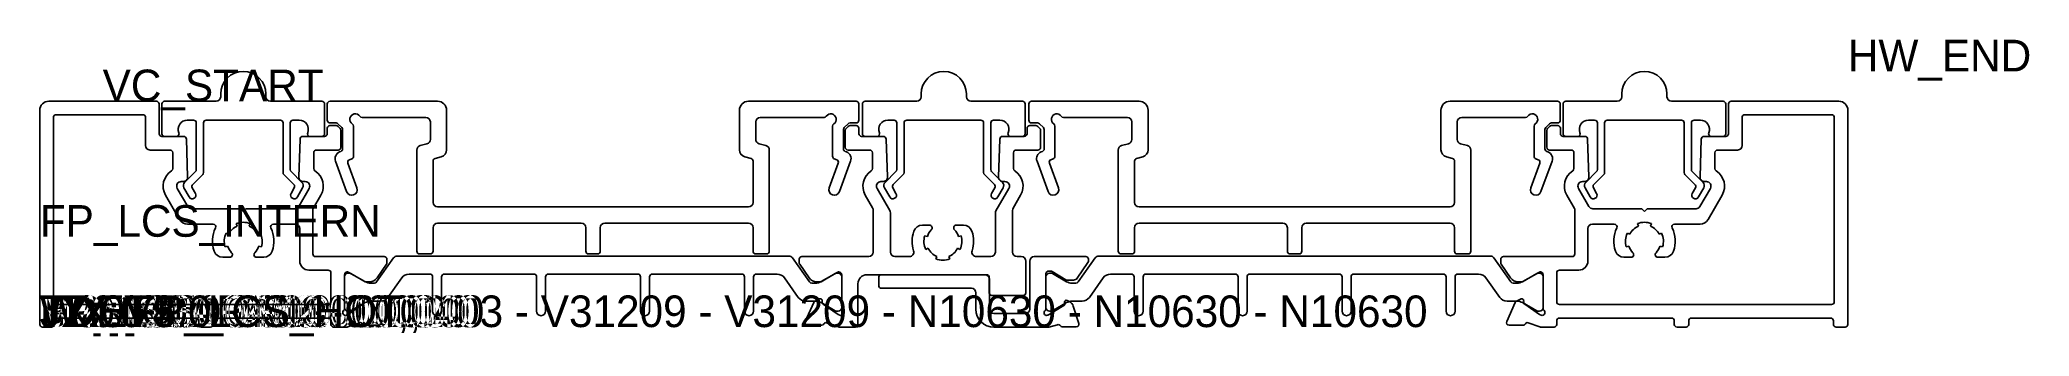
# Model space of a CAD drawing. Header units: metres. Extents: x 0 to 220, y -1 to 32.
import ezdxf

# ---------------------------------------------------------------- set-up
doc = ezdxf.new("R2010")
doc.units = ezdxf.units.M

msp = doc.modelspace()

# ---------------------------------------------------------------- linework, layer by layer
for p, q in [((12.9, 25.000005), (1, 25.000005)), ((13.2, 21.400005), (13.2, 24.700005)), ((13.508023, 24.700005), (13.508023, 21.400005)), ((19.508023, 25.000005), (13.808023, 25.000005)), ((20.008023, 25.800005), (20.008023, 25.500005)), ((25.008023, 25.500005), (25.008023, 25.800005)), ((31.208023, 25.000005), (25.508023, 25.000005)), ((31.508023, 21.400005), (31.508023, 24.700005)), ((31.801201, 22.900005), (31.801201, 24.700005)), ((32.101202, 25.000005), (44.001201, 25.000005)), ((78.393586, 25.000005), (90.293587, 25.000005)), ((90.593587, 24.700005), (90.593587, 22.900005)), ((90.993587, 24.700005), (90.993587, 21.400005)), ((96.993587, 25.000005), (91.293587, 25.000005)), ((97.493587, 25.800005), (97.493587, 25.500005)), ((102.493587, 25.500005), (102.493587, 25.800005)), ((108.693587, 25.000005), (102.993587, 25.000005)), ((108.993587, 21.400005), (108.993587, 24.700005)), ((109.395698, 22.900005), (109.395698, 24.700005)), ((109.695698, 25.000005), (121.595698, 25.000005)), ((155.988083, 25.000005), (167.888083, 25.000005)), ((168.188083, 24.700005), (168.188083, 22.900005)), ((168.488065, 24.700005), (168.488065, 21.400005)), ((174.488065, 25.000005), (168.788065, 25.000005)), ((174.988065, 25.800005), (174.988065, 25.500005)), ((179.988065, 25.500005), (179.988065, 25.800005)), ((186.188064, 25.000005), (180.488065, 25.000005)), ((186.488065, 21.400005), (186.488065, 24.700005)), ((186.796088, 21.400005), (186.796088, 24.700005)), ((187.096088, 25.000005), (198.996088, 25.000005)), ((0, 24.000005), (0, 0.300005)), ((1.5, 2.800005), (1.5, 23.200005)), ((1.8, 23.500005), (11.4, 23.500005)), ((11.7, 23.200005), (11.7, 20.100005)), ((16.308023, 22.900005), (17.008023, 22.900005)), ((17.308023, 22.600005), (17.308023, 17.424269)), ((18.108023, 17.092898), (18.108023, 22.600005)), ((18.408023, 22.900005), (26.608023, 22.900005)), ((26.908023, 22.600005), (26.908023, 17.092898)), ((27.708023, 17.424269), (27.708023, 22.600005)), ((28.008023, 22.900005), (28.708023, 22.900005)), ((32.775736, 22.300005), (32.1, 22.300005)), ((32.773509, 22.600005), (32.101202, 22.600005)), ((33.409905, 22.087872), (32.985641, 22.512137)), ((33.212132, 21.987873), (32.987868, 22.212137)), ((34.697773, 22.251673), (34.697773, 18.910078)), ((42.701201, 23.200005), (35.646104, 23.200005)), ((43.201201, 20.767045), (43.201201, 22.700005)), ((45.001201, 24.000005), (45.001201, 19.614627)), ((77.393586, 19.614627), (77.393586, 24.000005)), ((79.193586, 22.700005), (79.193586, 20.767045)), ((86.748683, 23.200005), (79.693586, 23.200005)), ((87.697016, 18.910078), (87.697016, 22.251673)), ((89.409148, 22.512137), (88.984884, 22.087872)), ((89.413048, 22.212127), (89.188784, 21.987863)), ((90.293587, 22.600005), (89.62128, 22.600005)), ((90.300916, 22.299995), (89.62518, 22.299995)), ((93.793587, 22.900005), (94.493587, 22.900005)), ((94.793587, 22.600005), (94.793587, 17.424269)), ((95.593587, 17.092898), (95.593587, 22.600005)), ((95.893587, 22.900005), (104.093587, 22.900005)), ((104.393587, 22.600005), (104.393587, 17.092898)), ((105.193587, 17.424269), (105.193587, 22.600005)), ((105.493587, 22.900005), (106.193587, 22.900005)), ((110.176652, 22.299995), (109.500916, 22.299995)), ((110.368006, 22.600005), (109.695698, 22.600005)), ((110.613048, 21.987863), (110.388784, 22.212127)), ((111.004402, 22.087872), (110.580138, 22.512137)), ((112.29227, 22.251673), (112.29227, 18.910078)), ((120.295698, 23.200005), (113.240601, 23.200005)), ((120.795698, 20.767045), (120.795698, 22.700005)), ((122.595698, 24.000005), (122.595698, 19.614627)), ((154.988083, 19.614627), (154.988083, 24.000005)), ((156.788083, 22.700005), (156.788083, 20.767045)), ((164.34318, 23.200005), (157.288083, 23.200005)), ((165.291512, 18.910078), (165.291512, 22.251673)), ((167.003644, 22.512137), (166.57938, 22.087872)), ((166.783956, 21.987873), (167.00822, 22.212137)), ((167.888083, 22.600005), (167.215776, 22.600005)), ((167.220352, 22.300005), (167.896088, 22.300005)), ((171.288065, 22.900005), (171.988065, 22.900005)), ((172.288065, 22.600005), (172.288065, 17.424269)), ((173.088065, 17.092898), (173.088065, 22.600005)), ((173.388065, 22.900005), (181.588065, 22.900005)), ((181.888065, 22.600005), (181.888065, 17.092898)), ((182.688064, 17.424269), (182.688064, 22.600005)), ((182.988065, 22.900005), (183.688064, 22.900005)), ((188.296088, 23.200005), (188.296088, 20.100005)), ((198.196088, 23.500005), (188.596088, 23.500005)), ((198.496088, 2.800005), (198.496088, 23.200005)), ((199.996088, 24.000005), (199.996088, 0.300005)), ((15.910293, 21.100005), (13.5, 21.100005)), ((13.808023, 21.100005), (15.108023, 21.100005)), ((16.356534, 16.617454), (16.210111, 20.810474)), ((28.78989, 20.810474), (28.643466, 16.617454)), ((31.5, 21.100005), (29.089707, 21.100005)), ((29.908023, 21.100005), (31.208023, 21.100005)), ((31.8, 22.000005), (31.8, 21.400005)), ((33.3, 19.900005), (33.3, 21.77574)), ((33.497773, 19.723748), (33.497773, 21.87574)), ((42.07237, 20.081884), (42.830032, 20.283927)), ((79.564755, 20.283927), (80.322418, 20.081884)), ((88.897016, 21.87574), (88.897016, 19.723748)), ((89.100916, 21.775731), (89.100916, 19.899995)), ((90.600916, 21.399995), (90.600916, 21.999995)), ((93.31121, 21.099995), (90.900916, 21.099995)), ((91.293587, 21.100005), (92.593587, 21.100005)), ((93.75745, 16.617445), (93.611027, 20.810465)), ((106.190806, 20.810465), (106.044382, 16.617445)), ((108.900916, 21.099995), (106.490623, 21.099995)), ((107.393587, 21.100005), (108.693587, 21.100005)), ((109.200916, 21.999995), (109.200916, 21.399995)), ((110.700916, 19.899995), (110.700916, 21.775731)), ((111.09227, 19.723748), (111.09227, 21.87574)), ((119.666867, 20.081884), (120.424529, 20.283927)), ((157.159252, 20.283927), (157.916915, 20.081884)), ((166.491512, 21.87574), (166.491512, 19.723748)), ((166.696088, 19.900005), (166.696088, 21.775741)), ((168.196088, 22.000005), (168.196088, 21.400005)), ((168.496088, 21.100005), (170.906381, 21.100005)), ((168.788065, 21.100005), (170.088065, 21.100005)), ((171.206198, 20.810475), (171.352622, 16.617455)), ((183.639554, 16.617455), (183.785977, 20.810475)), ((184.085794, 21.100005), (186.496088, 21.100005)), ((184.888065, 21.100005), (186.188064, 21.100005)), ((12.2, 19.600005), (14.4, 19.600005)), ((14.7, 19.300005), (14.7, 17.536713)), ((30.3, 17.536713), (30.3, 19.300005)), ((30.6, 19.600005), (33, 19.600005)), ((33.943425, 14.994019), (32.709528, 18.369867)), ((33.164843, 19.387701), (33.308798, 19.445049)), ((34.073625, 18.144787), (35.070754, 15.405199)), ((34.508798, 18.631378), (34.244508, 18.526093)), ((41.701201, 8.400005), (41.701201, 19.598766)), ((43.501201, 18.369521), (43.501201, 13.800005)), ((44.407331, 18.841639), (43.723903, 18.659391)), ((78.670885, 18.659391), (77.987457, 18.841639)), ((78.893586, 13.800005), (78.893586, 18.369521)), ((80.693586, 19.598766), (80.693586, 8.400005)), ((87.324034, 15.405199), (88.321163, 18.144787)), ((88.150281, 18.526093), (87.885989, 18.631378)), ((89.685259, 18.369867), (88.451362, 14.994019)), ((89.085989, 19.445049), (89.229945, 19.387701)), ((89.400916, 19.599995), (91.800916, 19.599995)), ((92.100916, 19.299995), (92.100916, 17.536703)), ((107.700916, 17.536703), (107.700916, 19.299995)), ((108.000916, 19.599995), (110.400916, 19.599995)), ((111.537922, 14.994019), (110.304025, 18.369867)), ((110.75934, 19.387701), (110.903295, 19.445049)), ((111.668122, 18.144787), (112.665251, 15.405199)), ((112.103295, 18.631378), (111.839005, 18.526093)), ((119.295698, 8.400005), (119.295698, 19.598766)), ((121.095698, 18.369521), (121.095698, 13.800005)), ((122.001828, 18.841639), (121.318399, 18.659391)), ((156.265382, 18.659391), (155.581953, 18.841639)), ((156.488083, 13.800005), (156.488083, 18.369521)), ((158.288083, 19.598766), (158.288083, 8.400005)), ((164.918531, 15.405199), (165.915659, 18.144787)), ((165.744777, 18.526093), (165.480486, 18.631378)), ((167.279756, 18.369867), (166.045859, 14.994019)), ((166.680486, 19.445049), (166.824442, 19.387701)), ((169.396088, 19.600005), (166.996088, 19.600005)), ((169.696088, 17.536714), (169.696088, 19.300005)), ((185.296088, 19.300005), (185.296088, 17.536714)), ((187.796088, 19.600005), (185.596088, 19.600005)), ((15.640629, 16.100005), (15.856839, 16.100005)), ((15.943513, 15.411401), (16.527624, 14.399691)), ((17.220156, 17.212137), (16.022972, 16.014954)), ((17.220444, 14.799691), (16.866531, 15.412686)), ((16.914207, 15.774818), (18.020156, 16.880766)), ((26.995891, 16.880766), (28.10184, 15.774818)), ((28.149516, 15.412686), (27.795603, 14.799691)), ((28.993075, 16.014954), (27.795891, 17.212137)), ((28.488423, 14.399691), (29.072534, 15.411401)), ((29.143161, 16.100005), (29.359371, 16.100005)), ((93.041545, 16.099995), (93.257755, 16.099995)), ((93.429077, 15.411401), (94.013188, 14.399691)), ((94.70572, 17.212137), (93.508536, 16.014954)), ((94.706008, 14.799691), (94.352095, 15.412686)), ((94.399771, 15.774818), (95.50572, 16.880766)), ((104.481455, 16.880766), (105.587404, 15.774818)), ((105.63508, 15.412686), (105.281167, 14.799691)), ((106.478639, 16.014954), (105.281455, 17.212137)), ((105.973987, 14.399691), (106.558098, 15.411401)), ((106.544077, 16.099995), (106.760287, 16.099995)), ((170.852926, 16.100005), (170.636717, 16.100005)), ((170.923555, 15.411401), (171.507666, 14.399691)), ((172.200198, 17.212137), (171.003014, 16.014954)), ((172.200486, 14.799691), (171.846573, 15.412686)), ((171.894249, 15.774818), (173.000198, 16.880766)), ((181.975932, 16.880766), (183.081882, 15.774818)), ((183.129558, 15.412686), (182.775644, 14.799691)), ((183.973117, 16.014954), (182.775933, 17.212137)), ((183.468465, 14.399691), (184.052576, 15.411401)), ((184.355459, 16.100005), (184.139249, 16.100005)), ((13.908579, 14.600005), (15.467424, 11.900005)), ((16.362317, 13.350005), (15.207617, 15.350005)), ((29.792384, 15.350005), (28.637683, 13.350005)), ((30.240168, 13.12559), (31.091422, 14.600005)), ((44.001201, 13.300005), (78.393586, 13.300005)), ((91.309495, 14.599995), (92.124987, 13.187522)), ((94.024987, 12.896625), (92.608533, 15.349995)), ((107.1933, 15.349995), (105.762532, 12.871832)), ((107.662532, 13.162729), (108.492338, 14.599995)), ((121.595698, 13.300005), (155.988083, 13.300005)), ((169.75592, 13.12559), (168.904666, 14.600005)), ((170.203704, 15.350005), (171.358405, 13.350005)), ((183.633771, 13.350005), (184.788471, 15.350005)), ((186.087509, 14.600005), (184.528664, 11.900005)), ((16.33345, 11.400005), (19.163837, 11.400005)), ((22.208023, 13.100005), (16.79533, 13.100005)), ((21.842386, 11.175572), (21.732784, 11.454834)), ((22.508023, 12.800005), (22.208023, 13.100005)), ((22.808023, 13.100005), (22.508023, 12.800005)), ((28.20467, 13.100005), (22.808023, 13.100005)), ((23.267216, 11.454834), (23.157614, 11.175572)), ((25.836163, 11.400005), (28.260409, 11.400005)), ((30.199975, 8.099999), (30.199975, 12.97559)), ((59.9, 11.500005), (44.001201, 11.500005)), ((78.393586, 11.500005), (62.5, 11.500005)), ((92.191974, 12.937522), (92.191974, 8.299999)), ((94.091974, 8.299999), (94.091974, 12.646625)), ((98.401804, 11.277859), (97.623311, 11.277859)), ((102.164207, 11.277859), (101.385714, 11.277859)), ((105.695544, 12.621832), (105.695544, 8.299999)), ((107.595544, 8.299999), (107.595544, 12.912729)), ((137.494497, 11.500005), (121.595698, 11.500005)), ((155.988083, 11.500005), (140.094497, 11.500005)), ((169.796112, 8.1), (169.796112, 12.97559)), ((174.159925, 11.400005), (171.735679, 11.400005)), ((171.791418, 13.100005), (177.188065, 13.100005)), ((176.728872, 11.454835), (176.838474, 11.175573)), ((177.188065, 13.100005), (177.488065, 12.800005)), ((177.488065, 12.800005), (177.788065, 13.100005)), ((177.788065, 13.100005), (183.200758, 13.100005)), ((178.153702, 11.175573), (178.263304, 11.454835)), ((183.662638, 11.400005), (180.832251, 11.400005)), ((20.779969, 8.96944), (20.493297, 8.881013)), ((20.607966, 10.411155), (20.878256, 10.28099)), ((24.121744, 10.28099), (24.392035, 10.411155)), ((24.506703, 8.881013), (24.220031, 8.96944)), ((28.760409, 10.900005), (28.760409, 7.299999)), ((43.501201, 11.000005), (43.501201, 8.400005)), ((60.4, 8.400005), (60.4, 11.000005)), ((62, 11.000005), (62, 8.400005)), ((78.893586, 8.400005), (78.893586, 11.000005)), ((97.887056, 10.118985), (98.173728, 10.030558)), ((101.61379, 10.030558), (101.900462, 10.118985)), ((121.095698, 11.000005), (121.095698, 8.400005)), ((137.994497, 8.400005), (137.994497, 11.000005)), ((139.594497, 11.000005), (139.594497, 8.400005)), ((156.488083, 8.400005), (156.488083, 11.000005)), ((171.235679, 10.900005), (171.235679, 7.3)), ((175.489385, 8.881014), (175.776057, 8.96944)), ((175.874344, 10.280991), (175.604053, 10.411156)), ((179.388122, 10.411156), (179.117832, 10.280991)), ((179.216119, 8.96944), (179.502791, 8.881014)), ((20.229552, 7.722139), (21.008045, 7.722139)), ((23.991955, 7.722139), (24.770448, 7.722139)), ((38.100789, 7.799999), (30.499975, 7.799999)), ((37.261214, 4.991963), (39.142653, 7.653727)), ((37.305019, 5.436474), (38.346535, 6.965504)), ((38.400789, 7.137577), (38.400789, 7.499999)), ((39.550953, 7.865124), (82.849048, 7.865124)), ((43.201201, 8.100005), (42.001201, 8.100005)), ((61.7, 8.100005), (60.7, 8.100005)), ((80.393586, 8.100005), (79.193586, 8.100005)), ((83.257347, 7.653727), (85.138787, 4.991963)), ((83.999211, 7.499999), (83.999211, 7.137577)), ((84.053465, 6.965504), (85.094981, 5.436474)), ((91.691974, 7.799999), (84.299211, 7.799999)), ((96.182964, 7.799999), (94.591974, 7.799999)), ((98.272015, 8.719008), (98.001724, 8.588843)), ((99.126543, 7.545164), (99.236145, 7.824426)), ((100.551373, 7.824426), (100.660975, 7.545164)), ((101.785794, 8.588843), (101.515503, 8.719008)), ((105.195544, 7.799999), (103.604554, 7.799999)), ((108.570293, 7.799999), (108.095544, 7.799999)), ((109.070293, 3.799999), (109.070293, 7.299999)), ((109.49583, 7.3), (109.49583, 2)), ((115.696088, 7.8), (109.99583, 7.8)), ((114.749483, 5.412656), (115.941833, 7.165509)), ((114.855711, 4.991964), (116.73715, 7.653728)), ((115.996088, 7.337582), (115.996088, 7.5)), ((117.14545, 7.865125), (160.443545, 7.865125)), ((120.795698, 8.100005), (119.595698, 8.100005)), ((139.294497, 8.100005), (138.294497, 8.100005)), ((157.988083, 8.100005), (156.788083, 8.100005)), ((160.851845, 7.653728), (162.733284, 4.991964)), ((161.595299, 7.137578), (161.595299, 7.5)), ((162.691069, 5.436475), (161.649553, 6.965505)), ((161.895299, 7.8), (169.496112, 7.8)), ((176.004133, 7.72214), (175.22564, 7.72214)), ((179.766536, 7.72214), (178.988043, 7.72214)), ((29.760409, 6.299999), (31.9, 6.299999)), ((32.2, 5.999999), (32.2, 2.800005)), ((33.7, 2.047209), (33.7, 5.799995)), ((33.7, 2.165124), (33.7, 5.565124)), ((34.000789, 6.099995), (34.047199, 6.099995)), ((34.1, 5.965124), (34.306445, 5.965124)), ((34.197199, 6.059803), (35.964187, 5.039632)), ((34.406389, 5.938361), (35.988333, 5.025702)), ((36.114187, 4.99944), (36.478539, 4.99944)), ((36.588, 4.865124), (37.016234, 4.865124)), ((40.028731, 5.442329), (38.50591, 3.28792)), ((43.15, 5.865124), (40.84533, 5.865124)), ((43.45, 1.765124), (43.45, 5.565124)), ((44.45, 5.565124), (44.45, 1.765124)), ((54.65, 5.865124), (44.75, 5.865124)), ((54.95, 1.765124), (54.95, 5.565124)), ((55.95, 5.565124), (55.95, 1.765124)), ((66.15, 5.865124), (56.25, 5.865124)), ((66.45, 1.765124), (66.45, 5.565124)), ((67.45, 5.565124), (67.45, 1.765124)), ((77.65, 5.865124), (67.75, 5.865124)), ((77.95, 1.765124), (77.95, 5.565124)), ((78.95, 5.565124), (78.95, 1.765124)), ((81.55467, 5.865124), (79.25, 5.865124)), ((83.894091, 3.28792), (82.371269, 5.442329)), ((85.383767, 4.865124), (85.812001, 4.865124)), ((85.921461, 4.99944), (86.285814, 4.99944)), ((86.411667, 5.025702), (87.993611, 5.938361)), ((86.435814, 5.039632), (88.202801, 6.059803)), ((88.093556, 5.965124), (88.3, 5.965124)), ((88.352801, 6.099995), (88.399211, 6.099995)), ((88.7, 5.799995), (88.7, 2.047209)), ((88.7, 5.565124), (88.7, 2.165124)), ((90.5, 0.300005), (90.5, 4.799999)), ((91.5, 5.799999), (104.720293, 5.799999)), ((92.796903, 5.5), (92.796903, 4.6)), ((104.54583, 5.8), (93.096903, 5.8)), ((105.020293, 5.499999), (105.020293, 3.799999)), ((105.04583, 2), (105.04583, 5.3)), ((111.294497, 2.165125), (111.294497, 5.565125)), ((111.296088, 1.865685), (111.296088, 5.9)), ((111.596088, 6.2), (111.815703, 6.2)), ((111.694497, 5.965125), (111.900942, 5.965125)), ((111.965703, 6.159807), (113.496088, 5.226239)), ((112.000886, 5.938362), (113.58283, 5.025703)), ((113.596088, 5.199444), (114.339907, 5.199444)), ((114.182497, 4.865125), (114.610731, 4.865125)), ((117.623228, 5.44233), (116.100407, 3.287921)), ((120.744497, 5.865125), (118.439828, 5.865125)), ((121.044497, 1.765125), (121.044497, 5.565125)), ((122.044497, 5.565125), (122.044497, 1.765125)), ((132.244497, 5.865125), (122.344497, 5.865125)), ((132.544497, 1.765125), (132.544497, 5.565125)), ((133.544497, 5.565125), (133.544497, 1.765125)), ((143.744497, 5.865125), (133.844497, 5.865125)), ((144.044497, 1.765125), (144.044497, 5.565125)), ((145.044497, 5.565125), (145.044497, 1.765125)), ((155.244497, 5.865125), (145.344497, 5.865125)), ((155.544497, 1.765125), (155.544497, 5.565125)), ((156.544497, 5.565125), (156.544497, 1.765125)), ((159.149167, 5.865125), (156.844497, 5.865125)), ((161.488588, 3.287921), (159.965767, 5.44233)), ((162.978264, 4.865125), (163.406498, 4.865125)), ((163.881901, 4.999441), (163.517549, 4.999441)), ((164.006165, 5.025703), (165.588108, 5.938362)), ((165.798889, 6.059804), (164.031901, 5.039633)), ((165.688053, 5.965125), (165.894497, 5.965125)), ((165.995299, 6.099996), (165.948889, 6.099996)), ((166.294497, 5.565125), (166.294497, 2.165125)), ((166.296088, 2.04721), (166.296088, 5.799996)), ((167.796088, 6), (167.796088, 2.800005)), ((170.235679, 6.3), (168.096088, 6.3)), ((31.9, 2.500005), (1.8, 2.500005)), ((35.733493, 2.531736), (34.104736, 1.40727)), ((35.988333, 2.704547), (34.406389, 1.791887)), ((35.852774, 2.917877), (35.862076, 2.802782)), ((36.645269, 2.873967), (36.137847, 3.114686)), ((37.68931, 2.865124), (36.588, 2.865124)), ((37.738856, 0.620641), (36.790206, 2.726156)), ((85.609795, 2.726156), (84.661145, 0.620641)), ((85.812001, 2.865124), (84.71069, 2.865124)), ((86.262154, 3.114686), (85.754731, 2.873967)), ((87.993611, 1.791887), (86.411667, 2.704547)), ((86.537924, 2.802782), (86.547226, 2.917877)), ((88.295264, 1.40727), (86.666508, 2.531736)), ((93.096903, 4.3), (103.04583, 4.3)), ((103.54583, 3.8), (103.54583, 2)), ((105.320293, 3.499999), (108.770293, 3.499999)), ((113.363978, 2.477476), (111.655881, 1.393413)), ((113.58283, 2.704548), (112.000886, 1.791888)), ((113.351881, 2.765897), (113.363978, 2.477476)), ((113.925429, 2.804593), (113.644359, 2.951522)), ((115.283808, 2.865125), (114.182497, 2.865125)), ((114.920163, 0.414206), (114.318199, 2.334874)), ((162.257232, 0.620641), (163.205882, 2.726157)), ((163.406498, 2.865125), (162.305187, 2.865125)), ((163.350818, 2.873968), (163.858241, 3.114687)), ((165.588108, 1.791888), (164.006165, 2.704548)), ((164.143314, 2.917878), (164.134012, 2.802783)), ((164.262595, 2.531736), (165.891352, 1.40727)), ((168.096088, 2.500005), (198.196088, 2.500005)), ((0.3, 0.000005), (1.3, 0.000005)), ((1.6, 0.300005), (1.6, 0.700005)), ((1.9, 1.000005), (17.3, 1.000005)), ((17.6, 0.700005), (17.6, 0.300005)), ((17.9, 0.000005), (18.9, 0.000005)), ((19.2, 0.300005), (19.2, 0.700005)), ((19.5, 1.000005), (31.9, 1.000005)), ((32.2, 0.700005), (32.2, 0.300005)), ((32.5, 0.000005), (33.967941, 0.000005)), ((34.104736, 1.40727), (33.922027, 1.325922)), ((34.069454, 0.017702), (35.371317, 0.485841)), ((34.306445, 1.765124), (34.1, 1.765124)), ((35.885214, 0.206122), (37.464143, 0.195665)), ((84.935858, 0.195665), (86.514786, 0.206122)), ((87.028683, 0.485841), (88.330546, 0.017702)), ((88.3, 1.765124), (88.093556, 1.765124)), ((88.477973, 1.325922), (88.295264, 1.40727)), ((88.43206, 0.000005), (90.2, 0.000005)), ((108.99583, 1.5), (105.54583, 1.5)), ((105.54583, 0), (111.518403, 0)), ((111.33437, 1.3), (111.296088, 1.3)), ((111.518403, 0), (111.594867, 0.009908)), ((111.594867, 0.009908), (112.55707, 0.263531)), ((111.900942, 1.765125), (111.694497, 1.765125)), ((113.0828, 0.024485), (114.633894, 0.024485)), ((164.110873, 0.206123), (162.531945, 0.195666)), ((165.926633, 0.017702), (164.624771, 0.485842)), ((165.894497, 1.765125), (165.688053, 1.765125)), ((165.891352, 1.40727), (166.074061, 1.325923)), ((167.496088, 0.000005), (166.028147, 0.000005)), ((167.796088, 0.700005), (167.796088, 0.300005)), ((180.496088, 1.000005), (168.096088, 1.000005)), ((180.796088, 0.300005), (180.796088, 0.700005)), ((182.096088, 0.000005), (181.096088, 0.000005)), ((182.396088, 0.700005), (182.396088, 0.300005)), ((198.096088, 1.000005), (182.696088, 1.000005)), ((198.396088, 0.300005), (198.396088, 0.700005)), ((199.696088, 0.000005), (198.696088, 0.000005))]:
    msp.add_line(p, q)
for centre, radius, start, end in [((22.508023, 25.800005), 2.5, 0, 180), ((99.993587, 25.800005), 2.5, 0, 180), ((177.488065, 25.800005), 2.5, 0, 180), ((1, 24.000005), 1, 90, 180), ((12.9, 24.700005), 0.3, 0, 90), ((13.808023, 24.700005), 0.3, 90, 180), ((19.508023, 25.500005), 0.5, 270, 0), ((25.508023, 25.500005), 0.5, 180, 270), ((31.208023, 24.700005), 0.3, 0, 90), ((32.101202, 24.700005), 0.3, 90, 180), ((44.001201, 24.000005), 1, 0, 90), ((78.393586, 24.000005), 1, 90, 180), ((90.293587, 24.700005), 0.3, 0, 90), ((91.293587, 24.700005), 0.3, 90, 180), ((96.993587, 25.500005), 0.5, 270, 0), ((102.993587, 25.500005), 0.5, 180, 270), ((108.693587, 24.700005), 0.3, 0, 90), ((109.695698, 24.700005), 0.3, 90, 180), ((121.595698, 24.000005), 1, 0, 90), ((155.988083, 24.000005), 1, 90, 180), ((167.888083, 24.700005), 0.3, 0, 90), ((168.788065, 24.700005), 0.3, 90, 180), ((174.488065, 25.500005), 0.5, 270, 0), ((180.488065, 25.500005), 0.5, 180, 270), ((186.188064, 24.700005), 0.3, 0, 90), ((187.096088, 24.700005), 0.3, 90, 180), ((198.996088, 24.000005), 1, 0, 90), ((1.8, 23.200005), 0.3, 90, 180), ((11.4, 23.200005), 0.3, 0, 90), ((16.308023, 21.900005), 1, 90, 202.619865), ((17.008023, 22.600005), 0.3, 0, 90), ((18.408023, 22.600005), 0.3, 90, 180), ((26.608023, 22.600005), 0.3, 0, 90), ((28.008023, 22.600005), 0.3, 90, 180), ((28.708023, 21.900005), 1, 337.380135, 90), ((32.1, 22.000005), 0.3, 90, 180), ((32.101202, 22.900005), 0.3, 180, 270), ((32.773509, 22.300005), 0.3, 45, 90), ((32.775736, 22.000005), 0.3, 45, 90), ((33.197773, 21.87574), 0.3, 0, 45), ((34.897773, 23.000005), 0.6, 33.748989, 236.251011), ((34.397773, 22.251673), 0.3, 0, 56.251011), ((35.646104, 23.500005), 0.3, 213.748989, 270), ((42.701201, 22.700005), 0.5, 0, 90), ((79.693586, 22.700005), 0.5, 90, 180), ((86.748683, 23.500005), 0.3, 270, 326.251011), ((87.497015, 23.000005), 0.6, 303.748989, 146.251011), ((87.997015, 22.251673), 0.3, 123.748989, 180), ((89.197016, 21.87574), 0.3, 135, 180), ((89.62128, 22.300005), 0.3, 90, 135), ((89.62518, 21.999995), 0.3, 90, 135), ((90.293587, 22.900005), 0.3, 270, 0), ((90.300916, 21.999995), 0.3, 0, 90), ((93.793587, 21.900005), 1, 90, 202.619865), ((94.493587, 22.600005), 0.3, 0, 90), ((95.893587, 22.600005), 0.3, 90, 180), ((104.093587, 22.600005), 0.3, 0, 90), ((105.493587, 22.600005), 0.3, 90, 180), ((106.193587, 21.900005), 1, 337.380135, 90), ((109.500916, 21.999995), 0.3, 90, 180), ((109.695698, 22.900005), 0.3, 180, 270), ((110.176652, 21.999995), 0.3, 45, 90), ((110.368006, 22.300005), 0.3, 45, 90), ((110.79227, 21.87574), 0.3, 0, 45), ((112.49227, 23.000005), 0.6, 33.748989, 236.251011), ((111.99227, 22.251673), 0.3, 0, 56.251011), ((113.240601, 23.500005), 0.3, 213.748989, 270), ((120.295698, 22.700005), 0.5, 0, 90), ((157.288083, 22.700005), 0.5, 90, 180), ((164.34318, 23.500005), 0.3, 270, 326.251011), ((165.091512, 23.000005), 0.6, 303.748989, 146.251011), ((165.591512, 22.251673), 0.3, 123.748989, 180), ((166.791512, 21.87574), 0.3, 135, 180), ((167.215776, 22.300005), 0.3, 90, 135), ((167.220352, 22.000005), 0.3, 90, 135), ((167.888083, 22.900005), 0.3, 270, 0), ((167.896088, 22.000005), 0.3, 0, 90), ((171.288065, 21.900005), 1, 90, 202.619865), ((171.988065, 22.600005), 0.3, 0, 90), ((173.388065, 22.600005), 0.3, 90, 180), ((181.588065, 22.600005), 0.3, 0, 90), ((182.988065, 22.600005), 0.3, 90, 180), ((183.688064, 21.900005), 1, 337.380135, 90), ((188.596088, 23.200005), 0.3, 90, 180), ((198.196088, 23.200005), 0.3, 0, 90), ((12.2, 20.100005), 0.5, 180, 270), ((13.5, 21.400005), 0.3, 180, 270), ((13.808023, 21.400005), 0.3, 180, 270), ((15.108023, 21.400005), 0.3, 270, 22.619865), ((15.910293, 20.800005), 0.3, 2, 90), ((29.089707, 20.800005), 0.3, 90, 178), ((29.908023, 21.400005), 0.3, 157.380135, 270), ((31.208023, 21.400005), 0.3, 270, 0), ((31.5, 21.400005), 0.3, 270, 0), ((33, 19.900005), 0.3, 270, 0), ((33, 21.77574), 0.3, 0, 45), ((42.201201, 19.598766), 0.5, 104.931417, 180), ((42.701201, 20.767045), 0.5, 284.931417, 0), ((79.693586, 20.767045), 0.5, 180, 255.068583), ((80.193586, 19.598766), 0.5, 0, 75.068583), ((89.400916, 21.775731), 0.3, 135, 180), ((89.400916, 19.899995), 0.3, 180, 270), ((90.900916, 21.399995), 0.3, 180, 270), ((91.293587, 21.400005), 0.3, 180, 270), ((92.593587, 21.400005), 0.3, 270, 22.619865), ((93.31121, 20.799995), 0.3, 2, 90), ((106.490623, 20.799995), 0.3, 90, 178), ((107.393587, 21.400005), 0.3, 157.380135, 270), ((108.693587, 21.400005), 0.3, 270, 0), ((108.900916, 21.399995), 0.3, 270, 0), ((110.400916, 19.899995), 0.3, 270, 0), ((110.400916, 21.775731), 0.3, 0, 45), ((119.795698, 19.598766), 0.5, 104.931417, 180), ((120.295698, 20.767045), 0.5, 284.931417, 0), ((157.288083, 20.767045), 0.5, 180, 255.068583), ((157.788083, 19.598766), 0.5, 0, 75.068583), ((166.996088, 21.775741), 0.3, 135, 180), ((166.996088, 19.900005), 0.3, 180, 270), ((168.496088, 21.400005), 0.3, 180, 270), ((168.788065, 21.400005), 0.3, 180, 270), ((170.088065, 21.400005), 0.3, 270, 22.619865), ((170.906381, 20.800005), 0.3, 2, 90), ((184.085794, 20.800005), 0.3, 90, 178), ((184.888065, 21.400005), 0.3, 157.380135, 270), ((186.188064, 21.400005), 0.3, 270, 0), ((186.496088, 21.400005), 0.3, 270, 0), ((187.796088, 20.100005), 0.5, 270, 0), ((14.4, 19.300005), 0.3, 0, 90), ((30.6, 19.300005), 0.3, 90, 180), ((33.460912, 18.644503), 0.8, 111.720848, 200.077726), ((33.197773, 19.723748), 0.3, 291.720848, 0), ((34.355533, 18.247393), 0.3, 111.720848, 200), ((34.397773, 18.910078), 0.3, 291.720848, 0), ((43.801201, 18.369521), 0.3, 104.931417, 180), ((44.201201, 19.614627), 0.8, 284.931417, 0), ((78.193586, 19.614627), 0.8, 180, 255.068583), ((78.593586, 18.369521), 0.3, 0, 75.068583), ((87.997015, 18.910078), 0.3, 180, 248.279152), ((88.039255, 18.247393), 0.3, 340, 68.279152), ((89.197016, 19.723748), 0.3, 180, 248.279152), ((88.933877, 18.644503), 0.8, 339.922274, 68.279152), ((91.800916, 19.299995), 0.3, 0, 90), ((108.000916, 19.299995), 0.3, 90, 180), ((111.055408, 18.644503), 0.8, 111.720848, 200.077726), ((110.79227, 19.723748), 0.3, 291.720848, 0), ((111.95003, 18.247393), 0.3, 111.720848, 200), ((111.99227, 18.910078), 0.3, 291.720848, 0), ((121.395698, 18.369521), 0.3, 104.931417, 180), ((121.795698, 19.614627), 0.8, 284.931417, 0), ((155.788083, 19.614627), 0.8, 180, 255.068583), ((156.188083, 18.369521), 0.3, 0, 75.068583), ((165.591512, 18.910078), 0.3, 180, 248.279152), ((165.633752, 18.247393), 0.3, 340, 68.279152), ((166.791512, 19.723748), 0.3, 180, 248.279152), ((166.528374, 18.644503), 0.8, 339.922274, 68.279152), ((169.396088, 19.300005), 0.3, 0, 90), ((185.596088, 19.300005), 0.3, 90, 180), ((15.640629, 15.600005), 2, 122.643077, 210), ((14.4, 17.536713), 0.3, 302.643077, 0), ((15.640629, 15.600005), 0.5, 90, 210), ((15.856839, 16.600005), 0.5, 270, 2), ((16.376526, 15.661401), 0.5, 135, 210), ((17.126339, 15.562686), 0.3, 135, 210), ((17.008023, 17.424269), 0.3, 315, 0), ((17.808023, 17.092898), 0.3, 315, 0), ((27.208023, 17.092898), 0.3, 180, 225), ((28.008023, 17.424269), 0.3, 180, 225), ((27.889708, 15.562686), 0.3, 330, 45), ((29.143161, 16.600005), 0.5, 178, 270), ((28.639521, 15.661401), 0.5, 330, 45), ((29.359371, 15.600005), 0.5, 330, 90), ((30.6, 17.536713), 0.3, 180, 237.356923), ((29.359371, 15.600005), 2, 330, 57.356923), ((34.50695, 15.199992), 0.599987, 200.077726, 20), ((87.887837, 15.199992), 0.599987, 160, 339.922274), ((93.041545, 15.599995), 2, 122.643077, 210), ((91.800916, 17.536703), 0.3, 302.643077, 0), ((93.041545, 15.599995), 0.5, 90, 210), ((93.257755, 16.599995), 0.5, 270, 2), ((93.86209, 15.661401), 0.5, 135, 210), ((94.611903, 15.562686), 0.3, 135, 210), ((94.493587, 17.424269), 0.3, 315, 0), ((95.293587, 17.092898), 0.3, 315, 0), ((104.693587, 17.092898), 0.3, 180, 225), ((105.493587, 17.424269), 0.3, 180, 225), ((105.375272, 15.562686), 0.3, 330, 45), ((106.544077, 16.599995), 0.5, 178, 270), ((106.125085, 15.661401), 0.5, 330, 45), ((106.760287, 15.599995), 0.5, 330, 90), ((108.000916, 17.536703), 0.3, 180, 237.356923), ((106.760287, 15.599995), 2, 330, 57.356923), ((112.101447, 15.199992), 0.599987, 200.077726, 20), ((165.482334, 15.199992), 0.599987, 160, 339.922274), ((170.636717, 15.600005), 2, 122.643077, 210), ((169.396088, 17.536714), 0.3, 302.643077, 0), ((170.636717, 15.600005), 0.5, 90, 210), ((170.852926, 16.600005), 0.5, 270, 2), ((171.356568, 15.661401), 0.5, 135, 210), ((172.106381, 15.562686), 0.3, 135, 210), ((171.988065, 17.424269), 0.3, 315, 0), ((172.788065, 17.092898), 0.3, 315, 0), ((182.188064, 17.092898), 0.3, 180, 225), ((182.988065, 17.424269), 0.3, 180, 225), ((182.86975, 15.562686), 0.3, 330, 45), ((184.139249, 16.600005), 0.5, 178, 270), ((183.619563, 15.661401), 0.5, 330, 45), ((184.355459, 15.600005), 0.5, 330, 90), ((185.596088, 17.536714), 0.3, 180, 237.356923), ((184.355459, 15.600005), 2, 330, 57.356923), ((16.79533, 13.600005), 0.5, 210, 270), ((16.874034, 14.599691), 0.4, 210, 30), ((28.142013, 14.599691), 0.4, 150, 330), ((28.20467, 13.600005), 0.5, 270, 330), ((44.001201, 13.800005), 0.5, 180, 270), ((78.393586, 13.800005), 0.5, 270, 0), ((94.359598, 14.599691), 0.4, 210, 30), ((105.627577, 14.599691), 0.4, 150, 330), ((121.595698, 13.800005), 0.5, 180, 270), ((155.988083, 13.800005), 0.5, 270, 0), ((171.791418, 13.600005), 0.5, 210, 270), ((171.854076, 14.599691), 0.4, 210, 30), ((183.122054, 14.599691), 0.4, 150, 330), ((183.200758, 13.600005), 0.5, 270, 330), ((16.33345, 12.400005), 1, 210, 270), ((19.163837, 11.100005), 0.3, 334.377876, 90), ((22.5, 9.499999), 1.8, 111.428571, 154.285714), ((22.5, 9.499999), 2.1, 68.571429, 111.428571), ((22.5, 9.499999), 1.8, 25.714286, 68.571429), ((25.836163, 11.100005), 0.3, 90, 205.622124), ((28.260409, 10.900005), 0.5, 0, 90), ((30.499975, 12.97559), 0.3, 150, 180), ((44.001201, 11.000005), 0.5, 90, 180), ((59.9, 11.000005), 0.5, 0, 90), ((62.5, 11.000005), 0.5, 90, 180), ((78.393586, 11.000005), 0.5, 0, 90), ((91.691974, 12.937522), 0.5, 0, 30), ((93.591974, 12.646625), 0.5, 0, 30), ((97.623311, 10.277859), 1, 90, 161.088437), ((98.401804, 10.977859), 0.3, 315.271929, 90), ((101.385714, 10.977859), 0.3, 90, 224.728071), ((102.164207, 10.277859), 1, 18.911563, 90), ((106.195544, 12.621832), 0.5, 150, 180), ((108.095544, 12.912729), 0.5, 150, 180), ((121.595698, 11.000005), 0.5, 90, 180), ((137.494497, 11.000005), 0.5, 0, 90), ((140.094497, 11.000005), 0.5, 90, 180), ((155.988083, 11.000005), 0.5, 0, 90), ((169.496112, 12.97559), 0.3, 0, 30), ((171.735679, 10.900005), 0.5, 90, 180), ((174.159925, 11.100005), 0.3, 334.377876, 90), ((177.496088, 9.5), 1.8, 111.428571, 154.285714), ((177.496088, 9.5), 2.1, 68.571429, 111.428571), ((177.496088, 9.5), 1.8, 25.714286, 68.571429), ((180.832251, 11.100005), 0.3, 90, 205.622124), ((183.662638, 12.400005), 1, 270, 330), ((22.5, 9.499999), 3.4, 154.377876, 198.911563), ((22.5, 9.499999), 2.1, 154.285714, 197.142857), ((22.5, 9.499999), 1.8, 197.142857, 224.728071), ((22.5, 9.499999), 1.8, 315.271929, 342.857143), ((22.5, 9.499999), 2.1, 342.857143, 25.714286), ((22.5, 9.499999), 3.4, 341.088437, 25.622124), ((99.893759, 9.499999), 3.4, 161.088437, 197.920213), ((99.893759, 9.499999), 2.1, 162.857143, 205.714286), ((99.893759, 9.499999), 1.8, 135.271929, 162.857143), ((99.893759, 9.499999), 1.8, 17.142857, 44.728071), ((99.893759, 9.499999), 2.1, 334.285714, 17.142857), ((99.893759, 9.499999), 3.4, 342.079787, 18.911563), ((177.496088, 9.5), 3.4, 154.377876, 198.911563), ((177.496088, 9.5), 2.1, 154.285714, 197.142857), ((177.496088, 9.5), 1.8, 197.142857, 224.728071), ((177.496088, 9.5), 1.8, 315.271929, 342.857143), ((177.496088, 9.5), 2.1, 342.857143, 25.714286), ((177.496088, 9.5), 3.4, 341.088437, 25.622124), ((20.229552, 8.722139), 1, 198.911563, 270), ((21.008045, 8.022139), 0.3, 270, 44.728071), ((23.991955, 8.022139), 0.3, 135.271929, 270), ((24.770448, 8.722139), 1, 270, 341.088437), ((29.760409, 7.299999), 1, 180, 270), ((30.499975, 8.099999), 0.3, 180, 270), ((38.100789, 7.499999), 0.3, 0, 90), ((38.100789, 7.137577), 0.3, 324.99999, 0), ((39.550953, 7.365124), 0.5, 90, 144.745828), ((42.001201, 8.400005), 0.3, 180, 270), ((43.201201, 8.400005), 0.3, 270, 0), ((60.7, 8.400005), 0.3, 180, 270), ((61.7, 8.400005), 0.3, 270, 0), ((79.193586, 8.400005), 0.3, 180, 270), ((80.393586, 8.400005), 0.3, 270, 0), ((82.849048, 7.365124), 0.5, 35.254172, 90), ((84.299211, 7.499999), 0.3, 90, 180), ((84.299211, 7.137577), 0.3, 180, 215.00001), ((91.691974, 8.299999), 0.5, 270, 0), ((94.591974, 8.299999), 0.5, 180, 270), ((96.182964, 8.299999), 0.5, 270, 17.920213), ((99.893759, 9.499999), 1.8, 205.714286, 248.571429), ((99.893759, 9.499999), 2.1, 248.571429, 291.428571), ((99.893759, 9.499999), 1.8, 291.428571, 334.285714), ((103.604554, 8.299999), 0.5, 162.079787, 270), ((105.195544, 8.299999), 0.5, 270, 0), ((108.095544, 8.299999), 0.5, 180, 270), ((108.570293, 7.299999), 0.5, 0, 90), ((109.99583, 7.3), 0.5, 90, 180), ((115.696088, 7.5), 0.3, 0, 90), ((115.696088, 7.337582), 0.3, 324.99999, 0), ((117.14545, 7.365125), 0.5, 90, 144.745828), ((119.595698, 8.400005), 0.3, 180, 270), ((120.795698, 8.400005), 0.3, 270, 0), ((138.294497, 8.400005), 0.3, 180, 270), ((139.294497, 8.400005), 0.3, 270, 0), ((156.788083, 8.400005), 0.3, 180, 270), ((157.988083, 8.400005), 0.3, 270, 0), ((160.443545, 7.365125), 0.5, 35.254172, 90), ((161.895299, 7.5), 0.3, 90, 180), ((161.895299, 7.137578), 0.3, 180, 215.00001), ((169.496112, 8.1), 0.3, 270, 0), ((170.235679, 7.3), 1, 270, 0), ((175.22564, 8.72214), 1, 198.911563, 270), ((176.004133, 8.02214), 0.3, 270, 44.728071), ((178.988043, 8.02214), 0.3, 135.271929, 270), ((179.766536, 8.72214), 1, 270, 341.088437), ((31.9, 5.999999), 0.3, 0, 90), ((34.001349, 5.798644), 0.301352, 90, 180), ((34.1, 5.565124), 0.4, 90, 180), ((34.047199, 5.799995), 0.3, 60, 90), ((34.306445, 5.765124), 0.2, 60.018361, 90), ((36.114187, 5.29944), 0.3, 240, 270), ((36.588, 6.065124), 1.2, 240.018361, 270), ((36.478539, 5.99944), 1, 270, 325.73883), ((37.016234, 5.165124), 0.3, 270, 324.745828), ((40.84533, 4.865124), 1, 90, 144.745828), ((43.15, 5.565124), 0.3, 0, 90), ((44.75, 5.565124), 0.3, 90, 180), ((54.65, 5.565124), 0.3, 0, 90), ((56.25, 5.565124), 0.3, 90, 180), ((66.15, 5.565124), 0.3, 0, 90), ((67.75, 5.565124), 0.3, 90, 180), ((77.65, 5.565124), 0.3, 0, 90), ((79.25, 5.565124), 0.3, 90, 180), ((81.55467, 4.865124), 1, 35.254172, 90), ((85.921461, 5.99944), 1, 214.26117, 270), ((85.383767, 5.165124), 0.3, 215.254172, 270), ((85.812001, 6.065124), 1.2, 270, 299.981639), ((86.285814, 5.29944), 0.3, 270, 300), ((88.093556, 5.765124), 0.2, 90, 119.981639), ((88.352801, 5.799995), 0.3, 90, 120), ((88.3, 5.565124), 0.4, 0, 90), ((88.398651, 5.798644), 0.301352, 0, 90), ((91.5, 4.799999), 1, 90, 180), ((93.096903, 5.5), 0.3, 90, 180), ((93.096903, 4.6), 0.3, 180, 270), ((104.54583, 5.3), 0.5, 0, 90), ((104.720293, 5.499999), 0.3, 0, 90), ((111.694497, 5.565125), 0.4, 90, 180), ((111.596088, 5.9), 0.3, 90, 180), ((111.815703, 5.9), 0.3, 60, 90), ((111.900942, 5.765125), 0.2, 60.018361, 90), ((113.596088, 5.399444), 0.2, 240, 270), ((114.182497, 6.065125), 1.2, 240.018361, 270), ((114.339907, 5.699444), 0.5, 270, 324.99999), ((114.610731, 5.165125), 0.3, 270, 324.745828), ((118.439828, 4.865125), 1, 90, 144.745828), ((120.744497, 5.565125), 0.3, 0, 90), ((122.344497, 5.565125), 0.3, 90, 180), ((132.244497, 5.565125), 0.3, 0, 90), ((133.844497, 5.565125), 0.3, 90, 180), ((143.744497, 5.565125), 0.3, 0, 90), ((145.344497, 5.565125), 0.3, 90, 180), ((155.244497, 5.565125), 0.3, 0, 90), ((156.844497, 5.565125), 0.3, 90, 180), ((159.149167, 4.865125), 1, 35.254172, 90), ((163.517549, 5.999441), 1, 214.26117, 270), ((162.978264, 5.165125), 0.3, 215.254172, 270), ((163.406498, 6.065125), 1.2, 270, 299.981639), ((163.881901, 5.299441), 0.3, 270, 300), ((165.688053, 5.765125), 0.2, 90, 119.981639), ((165.948889, 5.799996), 0.3, 90, 120), ((165.894497, 5.565125), 0.4, 0, 90), ((165.994739, 5.798645), 0.301352, 0, 90), ((168.096088, 6), 0.3, 90, 180), ((1.8, 2.800005), 0.3, 180, 270), ((31.9, 2.800005), 0.3, 270, 0), ((35.563051, 2.778615), 0.3, 304.620541, 4.620541), ((36.052124, 2.933988), 0.2, 64.620541, 184.620541), ((36.588, 1.665124), 1.2, 90, 119.981639), ((36.516686, 2.60292), 0.3, 24.254172, 64.620541), ((37.68931, 3.865124), 1, 270, 324.745828), ((84.71069, 3.865124), 1, 215.254172, 270), ((85.883314, 2.60292), 0.3, 115.379459, 155.745828), ((85.812001, 1.665124), 1.2, 60.018361, 90), ((86.347876, 2.933988), 0.2, 355.379459, 115.379459), ((86.836949, 2.778615), 0.3, 175.379459, 235.379459), ((103.04583, 3.8), 0.5, 0, 90), ((105.320293, 3.799999), 0.3, 180, 270), ((108.770293, 3.799999), 0.3, 270, 0), ((113.551705, 2.774279), 0.2, 62.401721, 180), ((114.182497, 1.665125), 1.2, 90, 119.981639), ((113.554814, 2.095619), 0.8, 17.401721, 62.401721), ((115.283808, 3.865125), 1, 270, 324.745828), ((162.305187, 3.865125), 1, 215.254172, 270), ((163.479402, 2.602921), 0.3, 115.379459, 155.745828), ((163.406498, 1.665125), 1.2, 60.018361, 90), ((163.943964, 2.933989), 0.2, 355.379459, 115.379459), ((164.433037, 2.778616), 0.3, 175.379459, 235.379459), ((168.096088, 2.800005), 0.3, 180, 270), ((198.196088, 2.800005), 0.3, 270, 0), ((0.3, 0.300005), 0.3, 180, 270), ((1.3, 0.300005), 0.3, 270, 0), ((1.9, 0.700005), 0.3, 90, 180), ((17.3, 0.700005), 0.3, 0, 90), ((17.9, 0.300005), 0.3, 180, 270), ((18.9, 0.300005), 0.3, 270, 0), ((19.5, 0.700005), 0.3, 90, 180), ((31.9, 0.700005), 0.3, 0, 90), ((32.5, 0.300005), 0.3, 180, 270), ((33.800025, 1.600005), 0.300009, 131.812671, 293.995287), ((33.4, 2.047209), 0.3, 311.812671, 0), ((34.1, 2.165124), 0.4, 180, 270), ((33.967941, 0.300005), 0.3, 270, 289.778171), ((34.306445, 1.965124), 0.2, 270, 299.981639), ((35.450836, 0.264703), 0.235, 24, 109.778171), ((35.886771, 0.441117), 0.235, 204, 270), ((37.46613, 0.495659), 0.3, 270, 24.620541), ((43.95, 1.765124), 0.5, 180, 0), ((55.45, 1.765124), 0.5, 180, 0), ((66.95, 1.765124), 0.5, 180, 0), ((78.45, 1.765124), 0.5, 180, 0), ((84.933871, 0.495659), 0.3, 155.379459, 270), ((86.513229, 0.441117), 0.235, 270, 336), ((86.949164, 0.264703), 0.235, 70.221829, 156), ((88.093556, 1.965124), 0.2, 240.018361, 270), ((88.3, 2.165124), 0.4, 270, 0), ((88.43206, 0.300005), 0.3, 250.221829, 270), ((88.599975, 1.600005), 0.300009, 246.004713, 48.187329), ((89, 2.047209), 0.3, 180, 228.187329), ((90.2, 0.300005), 0.3, 270, 0), ((105.54583, 2), 2, 180, 270), ((105.54583, 2), 0.5, 180, 270), ((108.99583, 2), 0.5, 270, 0), ((111.396088, 1.582842), 0.3, 109.471221, 250.528779), ((111.694497, 2.165125), 0.4, 180, 270), ((111.33437, 1.9), 0.6, 270, 302.401721), ((111.900942, 1.965125), 0.2, 270, 299.981639), ((112.646791, -0.022739), 0.3, 29.632658, 107.401721), ((113.081397, 0.22448), 0.2, 209.632658, 270), ((114.633894, 0.324485), 0.3, 270, 17.401721), ((121.544497, 1.765125), 0.5, 180, 0), ((133.044497, 1.765125), 0.5, 180, 0), ((144.544497, 1.765125), 0.5, 180, 0), ((156.044497, 1.765125), 0.5, 180, 0), ((162.529958, 0.495659), 0.3, 155.379459, 270), ((164.109317, 0.441118), 0.235, 270, 336), ((164.545252, 0.264704), 0.235, 70.221829, 156), ((165.688053, 1.965125), 0.2, 240.018361, 270), ((165.894497, 2.165125), 0.4, 270, 0), ((166.028147, 0.300005), 0.3, 250.221829, 270), ((166.196063, 1.600005), 0.300009, 246.004713, 48.187329), ((166.596088, 2.04721), 0.3, 180, 228.187329), ((167.496088, 0.300005), 0.3, 270, 0), ((168.096088, 0.700005), 0.3, 90, 180), ((180.496088, 0.700005), 0.3, 0, 90), ((181.096088, 0.300005), 0.3, 180, 270), ((182.096088, 0.300005), 0.3, 270, 0), ((182.696088, 0.700005), 0.3, 90, 180), ((198.096088, 0.700005), 0.3, 0, 90), ((198.696088, 0.300005), 0.3, 180, 270), ((199.696088, 0.300005), 0.3, 270, 0)]:
    msp.add_arc(centre, radius, start, end)

# ---------------------------------------------------------------- texts
for tag, p in [('HW_END', (199.996088, 28.300005)), ('VC_START', (6.95, 25.000005)), ('FP_LCS_INTERN', (0, 10)), ('WX:0', (0, 0)), ('WY:0', (0, 0)), ('WX:0', (0, 0)), ('WY:0', (0, 0)), ('JX:0', (0, 0)), ('JY:0', (0, 0)), ('JX:0', (0, 0)), ('JY:0', (0, 0)), ('TDEV3:0', (0, 0)), ('TDEV4:0', (0, 0)), ('TDEV5:0', (0, 0)), ('TDEV:0', (0, 0)), ('TDEV2:0', (0, 0)), ('TDEV3:0', (0, 0)), ('TDEV4:0', (0, 0)), ('TDEV5:0', (0, 0)), ('GLASS_MIN:0.000000', (0, 0)), ('GLASS_MAX:0.000000', (0, 0)), ('VC_END', (0.3, 0.000005)), ('BL01:6500.000000,,1', (0, 0)), ('HW_START', (0, 0)), ('FP_LCS_ORIG', (0, 0)), ('PANE_WIDTH:0', (0, 0)), ('MIN_VETRO:0', (0, 0)), ('MAX_VETRO:0', (0, 0)), ('DESC:U10402 - U10403 - V31209 - V31209 - N10630 - N10630 - N10630', (0, 0)), ('DENS:0', (0, 0)), ('PANE_WIDTH:0', (0, 0)), ('MIN_VETRO:0', (0, 0)), ('MAX_VETRO:0', (0, 0)), ('FP_LCS_HOT', (10, 0))]:
    msp.add_attdef(tag, p, '', height=3.5)

doc.saveas('drawing.dxf')
